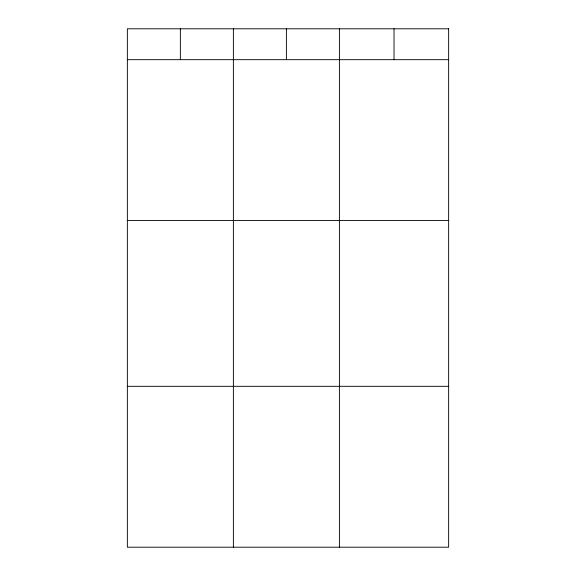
<?xml version="1.0" encoding="UTF-8"?>
<svg xmlns="http://www.w3.org/2000/svg" width="576" height="576" viewBox="0 0 576 576"><rect width="100%" height="100%" fill="white"/><g stroke="black" fill="none" stroke-linecap="round" stroke-linejoin="round"><path stroke-width="0.86" d="M127.354 59.681L448.646 59.681M127.354 220.558L448.646 220.558M127.354 386.316L448.646 386.316M394.027 28.8L394.027 59.681M339.408 28.8L339.408 547.2M286.394 28.8L286.394 59.681M233.381 28.8L233.381 547.2M180.367 28.8L180.367 59.681M448.646 28.8L127.354 28.8L127.354 547.2L448.646 547.2L448.646 28.8"/></g></svg>
